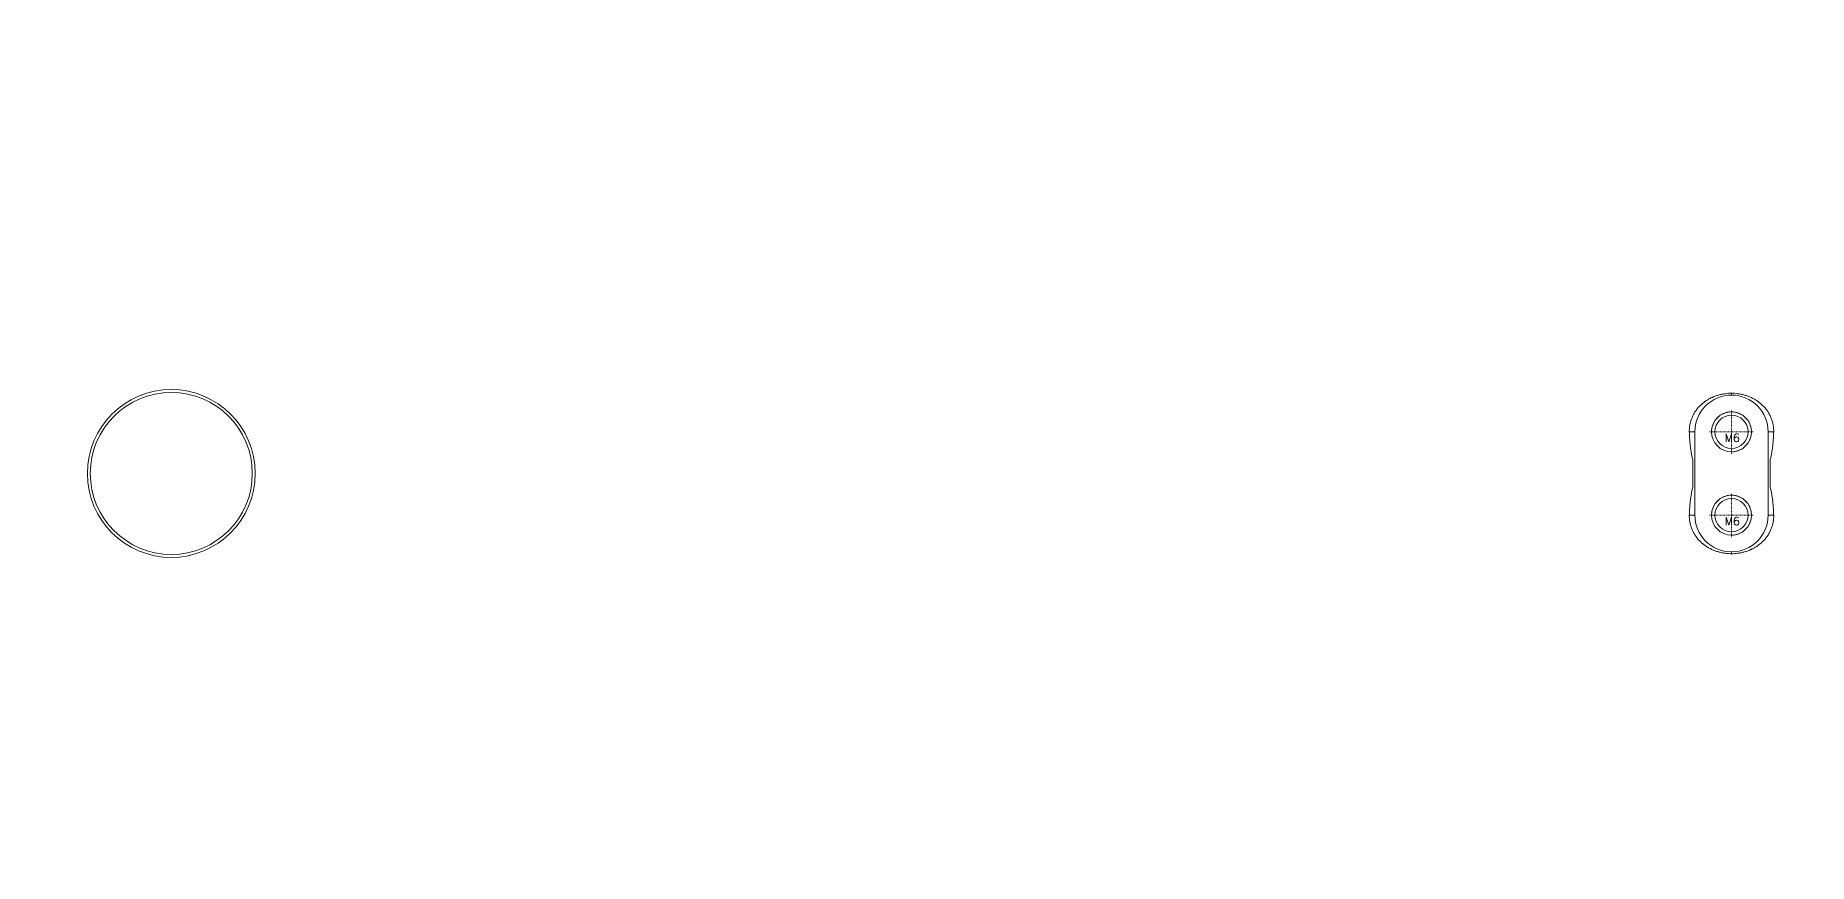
# Model space of a CAD drawing. Header units: millimetres. Extents: x 2035 to 3115, y 1699 to 2259.
# Drawn here: x 2592.7 to 2858.6, y 1890.4 to 2014.6 of the extents above; entities that cross this region are included whole.
import ezdxf

# ---------------------------------------------------------------- set-up
doc = ezdxf.new("R2010")
doc.units = ezdxf.units.MM
doc.linetypes.add('CENTER', pattern=[0.6, 0.375, -0.075, 0.075, -0.075])
doc.linetypes.add('HIDDEN', pattern=[9.525, 6.35, -3.175])
doc.layers.get('DEFPOINTS').update_dxf_attribs({"lineweight": 15})
doc.layers.add('5', color=7, linetype='Continuous', true_color=0xffffff)
doc.layers.add('52', color=3, linetype='Continuous', lineweight=15)
doc.layers.add('screw', color=33, linetype='Continuous', lineweight=13)
doc.styles.add('IT', font='NSimSun.ttf')
doc.styles.add('TXT', font='txt.shx', dxfattribs={"bigfont": 'gbcbig.shx'})
doc.dimstyles.new('t10', dxfattribs={"dimtxt": 10, "dimasz": 4.5, "dimexe": 2.5, "dimexo": 2.5, "dimgap": 1, "dimtad": 0, "dimzin": 9, "dimdsep": 46, "dimtxsty": 'IT', "dimblk": 'CLOSEDBLANK', "dimcen": 0, "dimclrd": 256, "dimclre": 256, "dimclrt": 200, "dimazin": 0, "dimtfac": 1, "dimtofl": 0, "dimtmove": 0, "dimatfit": 1, "dimldrblk": 'CLOSEDBLANK', "dimfxl": 1, "dimtolj": 1, "dimlwd": 0, "dimlwe": 0, "dimarcsym": 0})

# ---------------------------------------------------------------- blocks, each defined once
blk = doc.blocks.new('screw_m6_k')
at = {"layer": 'screw', "color": 1, "linetype": 'CENTER', "ltscale": 0.046609}
for p, q in [((0, -3.3), (0, 3.3)), ((-3.3, 0), (3.3, 0))]:
    blk.add_line(p, q, dxfattribs=at)
at = {"layer": 'screw', "color": 33}
blk.add_circle((0, 0), 2.5, dxfattribs=at)
at = {"layer": 'screw', "color": 92, "linetype": 'HIDDEN', "ltscale": 0.001835}
blk.add_arc((0, 0), 3, 270, 180, dxfattribs=at)
at = {"layer": 'screw', "color": 6, "style": 'TXT'}
blk.add_text('M6', height=1.2, dxfattribs=at).set_placement((-1.02, -1.5))
blk = doc.blocks.new('_CLOSEDBLANK')
at = {"color": 0, "linetype": 'ByBlock'}
for p, q in [((-1, -0.167), (-1, 0.167)), ((-1, 0.167), (0, 0)), ((0, 0), (-1, -0.167))]:
    blk.add_line(p, q, dxfattribs=at)
blk = doc.blocks.new('*D35')
at = {"layer": '52', "lineweight": 0, "transparency": 16777216}
for p, q in [((2284.05, 1892.9), (2284.05, 2255.08)), ((2942.02, 1893.2), (2942.02, 2255.08)), ((2288.55, 2252.58), (2591.34, 2252.58)), ((2937.52, 2252.58), (2634.73, 2252.58))]:
    blk.add_line(p, q, dxfattribs=at)
at = {"layer": 'DEFPOINTS', "color": 0, "transparency": 16777216}
for p in [(2942.02, 2252.58), (2284.05, 1890.4), (2942.02, 1890.7)]:
    blk.add_point(p, dxfattribs=at)
at = {"layer": '52', "lineweight": 0, "transparency": 16777216, "xscale": 4.5, "yscale": 4.5, "zscale": 4.5, "rotation": 180}
blk.add_blockref('_CLOSEDBLANK', (2284.05, 2252.58), dxfattribs=at)
at = {"layer": '52', "lineweight": 0, "transparency": 16777216, "xscale": 4.5, "yscale": 4.5, "zscale": 4.5}
blk.add_blockref('_CLOSEDBLANK', (2942.02, 2252.58), dxfattribs=at)
at = {"layer": '52', "color": 200, "transparency": 16777216, "insert": (2613.04, 2252.58), "char_height": 10, "attachment_point": 5, "style": 'IT'}
blk.add_mtext('\\A1;657.97', dxfattribs=at)

msp = doc.modelspace()

# ---------------------------------------------------------------- linework, layer by layer
at = {"layer": '5', "color": 7, "linetype": 'Continuous', "lineweight": 13}
for p, q in [((2847.037, 1960.937), (2847.037, 1960.646)), ((2840.71, 1955.146), (2841.537, 1955.146)), ((2841.537, 1955.146), (2841.537, 1942.646)), ((2852.537, 1955.146), (2853.363, 1955.146)), ((2852.537, 1942.646), (2852.537, 1955.146)), ((2841.245, 1950.896), (2841.245, 1946.896)), ((2852.828, 1946.896), (2852.828, 1950.896)), ((2841.537, 1942.646), (2840.71, 1942.646)), ((2853.363, 1942.646), (2852.537, 1942.646)), ((2847.037, 1937.146), (2847.037, 1936.854))]:
    msp.add_line(p, q, dxfattribs=at)
for centre, radius in [((2613.037, 1948.896), 12.591), ((2613.037, 1948.896), 12.15), ((2847.037, 1955.146), 3), ((2847.037, 1955.146), 2.5), ((2847.037, 1942.646), 3), ((2847.037, 1942.646), 2.5)]:
    msp.add_circle(centre, radius, dxfattribs=at)
for centre, radius, start, end in [((2847.037, 1955.146), 5.5, 90, 180), ((2847.037, 1955.146), 5.791, 90, 98.93551), ((2847.037, 1955.146), 5.791, 81.06418, 90), ((2847.037, 1955.146), 5.5, 0, 90), ((2847.037, 1942.646), 5.5, 180, 270), ((2847.037, 1942.646), 5.5, 270, 0), ((2847.037, 1942.646), 5.791, 261.03407, 270), ((2847.037, 1942.646), 5.791, 270, 278.96593)]:
    msp.add_arc(centre, radius, start, end, dxfattribs=at)
for points, knots in [([(2840.71, 1955.146), (2840.705, 1955.331), (2840.709, 1955.514), (2840.739, 1955.88), (2840.763, 1956.061), (2840.814, 1956.331), (2840.834, 1956.421), (2840.867, 1956.555), (2840.878, 1956.599), (2840.903, 1956.688), (2840.916, 1956.733), (2840.982, 1956.953), (2841.044, 1957.125), (2841.185, 1957.46), (2841.264, 1957.623), (2841.394, 1957.861), (2841.439, 1957.94), (2841.51, 1958.056), (2841.535, 1958.094), (2841.584, 1958.17), (2841.609, 1958.208), (2841.736, 1958.394), (2841.844, 1958.537), (2842.073, 1958.811), (2842.193, 1958.942), (2842.383, 1959.13), (2842.447, 1959.192), (2842.579, 1959.311), (2842.647, 1959.37), (2842.853, 1959.541), (2842.995, 1959.647), (2843.286, 1959.848), (2843.436, 1959.943), (2843.743, 1960.118), (2843.902, 1960.2), (2844.105, 1960.295), (2844.145, 1960.313), (2844.228, 1960.35), (2844.269, 1960.368), (2844.394, 1960.42), (2844.477, 1960.453), (2844.73, 1960.546), (2845.071, 1960.658), (2845.421, 1960.743), (2845.775, 1960.814), (2845.955, 1960.844), (2846.137, 1960.866)], [0, 0, 0, 0, 0.0625, 0.0625, 0.125, 0.125, 0.15625, 0.15625, 0.171875, 0.171875, 0.1875, 0.1875, 0.25, 0.25, 0.3125, 0.3125, 0.34375, 0.34375, 0.359375, 0.359375, 0.375, 0.375, 0.4375, 0.4375, 0.5, 0.5, 0.53125, 0.53125, 0.5625, 0.5625, 0.625, 0.625, 0.6875, 0.6875, 0.75, 0.75, 0.765625, 0.765625, 0.78125, 0.78125, 0.8125, 0.8125, 0.875, 0.9375, 0.9375, 1, 1, 1, 1]), ([(2847.936, 1960.866), (2848.119, 1960.844), (2848.3, 1960.814), (2848.656, 1960.742), (2849.006, 1960.657), (2849.347, 1960.545), (2849.683, 1960.42), (2849.848, 1960.351), (2850.174, 1960.199), (2850.333, 1960.117), (2850.641, 1959.941), (2850.79, 1959.847), (2851.081, 1959.646), (2851.221, 1959.54), (2851.426, 1959.37), (2851.493, 1959.312), (2851.592, 1959.222), (2851.625, 1959.192), (2851.69, 1959.13), (2851.722, 1959.099), (2851.881, 1958.941), (2852.001, 1958.81), (2852.23, 1958.536), (2852.337, 1958.394), (2852.539, 1958.098), (2852.633, 1957.945), (2852.743, 1957.745), (2852.764, 1957.705), (2852.806, 1957.624), (2852.826, 1957.583), (2852.886, 1957.459), (2852.923, 1957.376), (2853.029, 1957.125), (2853.09, 1956.955), (2853.196, 1956.607), (2853.24, 1956.43), (2853.291, 1956.16), (2853.306, 1956.07), (2853.325, 1955.932), (2853.331, 1955.886), (2853.341, 1955.794), (2853.345, 1955.747), (2853.364, 1955.516), (2853.369, 1955.331), (2853.363, 1955.146)], [0, 0, 0, 0, 0.0625, 0.0625, 0.125, 0.1875, 0.1875, 0.25, 0.25, 0.3125, 0.3125, 0.375, 0.375, 0.4375, 0.4375, 0.46875, 0.46875, 0.484375, 0.484375, 0.5, 0.5, 0.5625, 0.5625, 0.625, 0.625, 0.6875, 0.6875, 0.703125, 0.703125, 0.71875, 0.71875, 0.75, 0.75, 0.8125, 0.8125, 0.875, 0.875, 0.90625, 0.90625, 0.921875, 0.921875, 0.9375, 0.9375, 1, 1, 1, 1]), ([(2841.245, 1950.896), (2841.205, 1951.05), (2841.168, 1951.207), (2841.098, 1951.528), (2841.065, 1951.692), (2841.003, 1952.027), (2840.975, 1952.198), (2840.922, 1952.546), (2840.897, 1952.723), (2840.864, 1952.993), (2840.853, 1953.083), (2840.838, 1953.221), (2840.833, 1953.267), (2840.824, 1953.359), (2840.819, 1953.405), (2840.797, 1953.636), (2840.781, 1953.822), (2840.753, 1954.196), (2840.73, 1954.572), (2840.715, 1954.954), (2840.71, 1955.146)], [0, 0, 0, 0, 0.125, 0.125, 0.25, 0.25, 0.375, 0.375, 0.5, 0.5, 0.5625, 0.5625, 0.59375, 0.59375, 0.625, 0.625, 0.75, 0.75, 0.875, 1, 1, 1, 1]), ([(2852.828, 1950.896), (2852.838, 1950.934), (2852.848, 1950.973), (2852.867, 1951.051), (2852.877, 1951.09), (2852.905, 1951.208), (2852.923, 1951.288), (2852.976, 1951.529), (2853.009, 1951.694), (2853.07, 1952.029), (2853.099, 1952.199), (2853.151, 1952.547), (2853.176, 1952.723), (2853.209, 1952.992), (2853.22, 1953.083), (2853.235, 1953.219), (2853.24, 1953.265), (2853.249, 1953.357), (2853.254, 1953.403), (2853.276, 1953.635), (2853.292, 1953.821), (2853.32, 1954.195), (2853.343, 1954.572), (2853.358, 1954.954), (2853.363, 1955.146)], [0, 0, 0, 0, 0.03125, 0.03125, 0.0625, 0.0625, 0.125, 0.125, 0.25, 0.25, 0.375, 0.375, 0.5, 0.5, 0.5625, 0.5625, 0.59375, 0.59375, 0.625, 0.625, 0.75, 0.75, 0.875, 1, 1, 1, 1]), ([(2840.71, 1942.646), (2840.715, 1942.838), (2840.73, 1943.219), (2840.753, 1943.595), (2840.781, 1943.969), (2840.796, 1944.154), (2840.832, 1944.521), (2840.857, 1944.749), (2840.886, 1944.975), (2840.898, 1945.065), (2840.904, 1945.11), (2840.922, 1945.244), (2840.935, 1945.332), (2840.975, 1945.595), (2841.004, 1945.767), (2841.065, 1946.102), (2841.098, 1946.266), (2841.168, 1946.587), (2841.206, 1946.743), (2841.245, 1946.896)], [0, 0, 0, 0, 0.125, 0.25, 0.25, 0.375, 0.375, 0.5, 0.53125, 0.53125, 0.5625, 0.5625, 0.625, 0.625, 0.75, 0.75, 0.875, 0.875, 1, 1, 1, 1]), ([(2852.828, 1946.896), (2852.868, 1946.742), (2852.905, 1946.585), (2852.976, 1946.263), (2853.009, 1946.099), (2853.07, 1945.764), (2853.098, 1945.594), (2853.151, 1945.246), (2853.176, 1945.069), (2853.209, 1944.799), (2853.22, 1944.708), (2853.235, 1944.571), (2853.24, 1944.525), (2853.249, 1944.433), (2853.254, 1944.387), (2853.277, 1944.156), (2853.292, 1943.97), (2853.32, 1943.596), (2853.343, 1943.219), (2853.358, 1942.837), (2853.363, 1942.646)], [0, 0, 0, 0, 0.125, 0.125, 0.25, 0.25, 0.375, 0.375, 0.5, 0.5, 0.5625, 0.5625, 0.59375, 0.59375, 0.625, 0.625, 0.75, 0.75, 0.875, 1, 1, 1, 1]), ([(2846.134, 1936.925), (2845.952, 1936.948), (2845.773, 1936.977), (2845.418, 1937.049), (2845.243, 1937.092), (2844.982, 1937.166), (2844.896, 1937.192), (2844.725, 1937.249), (2844.639, 1937.278), (2844.385, 1937.373), (2844.22, 1937.442), (2843.897, 1937.593), (2843.74, 1937.675), (2843.433, 1937.851), (2843.283, 1937.945), (2843.064, 1938.096), (2842.992, 1938.148), (2842.886, 1938.228), (2842.85, 1938.256), (2842.78, 1938.311), (2842.746, 1938.339), (2842.574, 1938.482), (2842.443, 1938.601), (2842.193, 1938.85), (2842.073, 1938.98), (2841.847, 1939.251), (2841.739, 1939.393), (2841.588, 1939.614), (2841.539, 1939.69), (2841.468, 1939.805), (2841.444, 1939.844), (2841.399, 1939.923), (2841.376, 1939.962), (2841.267, 1940.162), (2841.188, 1940.326), (2841.046, 1940.661), (2840.984, 1940.832), (2840.905, 1941.094), (2840.88, 1941.183), (2840.847, 1941.317), (2840.836, 1941.362), (2840.817, 1941.452), (2840.807, 1941.498), (2840.764, 1941.726), (2840.739, 1941.908), (2840.709, 1942.276), (2840.705, 1942.46), (2840.71, 1942.646)], [0, 0, 0, 0, 0.0625, 0.0625, 0.125, 0.125, 0.15625, 0.15625, 0.1875, 0.1875, 0.25, 0.25, 0.3125, 0.3125, 0.375, 0.375, 0.40625, 0.40625, 0.421875, 0.421875, 0.4375, 0.4375, 0.5, 0.5, 0.5625, 0.5625, 0.625, 0.625, 0.65625, 0.65625, 0.671875, 0.671875, 0.6875, 0.6875, 0.75, 0.75, 0.8125, 0.8125, 0.84375, 0.84375, 0.859375, 0.859375, 0.875, 0.875, 0.9375, 0.9375, 1, 1, 1, 1]), ([(2853.363, 1942.646), (2853.369, 1942.461), (2853.364, 1942.277), (2853.334, 1941.912), (2853.31, 1941.731), (2853.259, 1941.461), (2853.239, 1941.371), (2853.207, 1941.237), (2853.195, 1941.192), (2853.171, 1941.103), (2853.158, 1941.059), (2853.091, 1940.838), (2853.029, 1940.667), (2852.888, 1940.332), (2852.81, 1940.169), (2852.68, 1939.931), (2852.634, 1939.852), (2852.563, 1939.736), (2852.539, 1939.698), (2852.49, 1939.622), (2852.465, 1939.584), (2852.338, 1939.398), (2852.229, 1939.255), (2852.001, 1938.981), (2851.881, 1938.85), (2851.692, 1938.662), (2851.627, 1938.601), (2851.495, 1938.481), (2851.427, 1938.422), (2851.222, 1938.252), (2851.08, 1938.145), (2850.789, 1937.944), (2850.639, 1937.85), (2850.331, 1937.674), (2850.174, 1937.592), (2849.971, 1937.497), (2849.93, 1937.479), (2849.848, 1937.442), (2849.806, 1937.425), (2849.682, 1937.372), (2849.598, 1937.34), (2849.346, 1937.246), (2849.005, 1937.134), (2848.655, 1937.049), (2848.301, 1936.977), (2848.121, 1936.948), (2847.939, 1936.925)], [0, 0, 0, 0, 0.0625, 0.0625, 0.125, 0.125, 0.15625, 0.15625, 0.171875, 0.171875, 0.1875, 0.1875, 0.25, 0.25, 0.3125, 0.3125, 0.34375, 0.34375, 0.359375, 0.359375, 0.375, 0.375, 0.4375, 0.4375, 0.5, 0.5, 0.53125, 0.53125, 0.5625, 0.5625, 0.625, 0.625, 0.6875, 0.6875, 0.75, 0.75, 0.765625, 0.765625, 0.78125, 0.78125, 0.8125, 0.8125, 0.875, 0.9375, 0.9375, 1, 1, 1, 1])]:
    msp.add_open_spline(points, degree=3, knots=knots, dxfattribs=at)

# ---------------------------------------------------------------- block references
at = {"layer": 'screw'}
for p in [(2847.037, 1955.146), (2847.037, 1942.646)]:
    msp.add_blockref('screw_m6_k', p, dxfattribs=at)

# ---------------------------------------------------------------- dimensions: what is measured, and where the dimension line sits
at = {"layer": '52'}
dim = msp.add_linear_dim(base=(2942.021, 2252.58), p1=(2284.052, 1890.396), p2=(2942.021, 1890.696), dimstyle='t10', dxfattribs=at)
dim.commit()
dim.dimension.update_dxf_attribs({"geometry": '*D35', "text_midpoint": (2613.037, 2252.58)})

doc.saveas('drawing.dxf')
